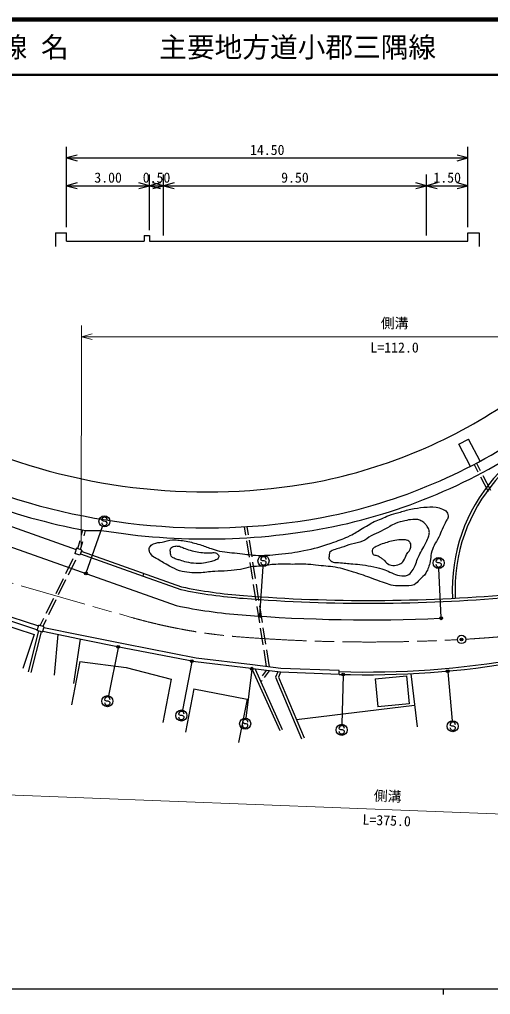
# Model space of a CAD drawing. Units: millimetres, scale not verified, with parts at other scales. Extents: x 40000 to 680000, y 20000 to 380000.
# Drawn here: x 191486 to 276574, y 204000 to 380000 of the extents above; entities that cross this region are included whole.
import ezdxf
from ezdxf.enums import TextEntityAlignment as Align

# ---------------------------------------------------------------- set-up
doc = ezdxf.new("R2010")
doc.units = ezdxf.units.MM
doc.header["$LTSCALE"] = 1000
doc.header["$PDMODE"] = 32
doc.header["$PDSIZE"] = 500
doc.linetypes.add('CHAIN', pattern=[18.5, 12, -1.5, 3.5, -1.5])
for name, color, linetype, lineweight in [('S-BGD', 7, 'Continuous', 25), ('S-BMK', 2, 'CHAIN', 13), ('S-BMK-SRVR', 3, 'Continuous', 25), ('S-STR-HTXT', 7, 'Continuous', 13), ('S-STR-STRC', 7, 'Continuous', 25), ('S-TTL', 2, 'Continuous', 140), ('S-TTL-BAND', 7, 'Continuous', 25), ('S-TTL-LINE', 7, 'Continuous', 50)]:
    doc.layers.add(name, color=color, linetype=linetype, lineweight=lineweight)
doc.layers.add('S-TTL-TXT', color=7, linetype='Continuous')
doc.styles.add('@ＭＳ ゴシック', font='')
doc.styles.add('ＭＳ ゴシック', font='')
doc.styles.get('@ＭＳ ゴシック').set_extended_font_data('@MS Gothic')
doc.styles.get('ＭＳ ゴシック').set_extended_font_data('MS Gothic')

msp = doc.modelspace()

# ---------------------------------------------------------------- linework, layer by layer
at = {"layer": 'S-BGD'}
for p, q in [((200000, 342500), (200000, 357000)), ((272500, 342500), (272500, 357000)), ((201932, 355518), (200000, 355000)), ((200000, 355000), (272500, 355000)), ((200000, 355000), (201932, 354482)), ((272500, 355000), (270568, 355518)), ((270568, 354482), (272500, 355000)), ((215000, 342000), (215000, 352000)), ((217500, 341000), (217500, 352000)), ((265000, 341000), (265000, 352000)), ((201932, 350518), (200000, 350000)), ((215000, 350000), (213068, 350518)), ((216932, 350518), (215000, 350000)), ((217500, 350000), (215568, 350518)), ((219432, 350518), (217500, 350000)), ((265000, 350000), (263068, 350518)), ((266932, 350518), (265000, 350000)), ((272500, 350000), (270568, 350518)), ((200000, 350000), (215000, 350000)), ((200000, 350000), (201932, 349482)), ((213068, 349482), (215000, 350000)), ((215000, 350000), (217500, 350000)), ((215000, 350000), (216932, 349482)), ((215568, 349482), (217500, 350000)), ((217500, 350000), (265000, 350000)), ((217500, 350000), (219432, 349482)), ((263068, 349482), (265000, 350000)), ((265000, 350000), (272500, 350000)), ((265000, 350000), (266932, 349482)), ((270568, 349482), (272500, 350000)), ((198000, 341500), (200000, 341500)), ((198000, 341500), (198000, 339000)), ((200000, 340000), (200000, 341500)), ((272500, 340000), (272500, 341500)), ((272500, 341500), (274500, 341500)), ((274500, 341500), (274500, 339000)), ((200000, 340000), (214000, 340000)), ((214000, 341000), (214000, 340000)), ((214000, 341000), (215000, 341000)), ((215000, 341000), (215000, 340000)), ((215000, 340000), (217500, 340000)), ((217500, 340000), (265000, 340000)), ((265000, 340000), (272500, 340000)), ((270846, 303314), (272617, 304244)), ((272936, 299334), (270846, 303314)), ((274707, 300264), (272617, 304244)), ((273602, 299679), (274288, 298349)), ((274045, 299911), (274733, 298578)), ((274747, 297460), (276122, 294794)), ((275191, 297690), (276566, 295023)), ((187450, 289389), (201712, 284333)), ((202686, 286897), (202946, 287853)), ((203169, 286766), (203439, 287760)), ((203439, 287760), (206329, 287761)), ((232081, 288426), (232323, 286897)), ((232583, 288457), (232817, 286975)), ((147178, 285433), (194726, 269857)), ((147384, 286103), (194944, 270522)), ((186384, 286054), (219815, 274200)), ((202031, 284485), (202424, 285932)), ((202503, 284317), (202907, 285801)), ((232479, 285909), (232947, 282946)), ((232973, 285987), (233441, 283024)), ((201795, 284568), (201461, 283626)), ((202403, 283292), (201461, 283626)), ((201602, 283487), (201639, 283563)), ((202738, 284234), (201795, 284568)), ((202099, 283365), (202114, 283394)), ((202738, 284234), (202403, 283292)), ((202487, 283527), (213840, 279502)), ((202654, 283998), (220755, 277580)), ((199879, 280001), (201208, 282690)), ((200327, 279779), (201656, 282469)), ((233103, 281958), (233571, 278995)), ((233597, 282036), (234065, 279073)), ((213840, 279502), (213978, 279983)), ((198107, 276414), (199436, 279104)), ((198555, 276193), (199884, 278883)), ((213840, 279502), (220621, 277097)), ((234221, 278085), (234690, 275122)), ((233727, 278007), (234196, 275044)), ((172179, 276191), (194137, 268998)), ((196335, 272828), (197664, 275518)), ((196784, 272607), (198112, 275296)), ((234352, 274056), (234820, 271093)), ((234846, 274134), (235314, 271171)), ((195228, 270587), (195892, 271932)), ((195708, 270430), (196341, 271710)), ((194916, 269637), (193064, 262270)), ((195392, 269481), (193549, 262148)), ((194679, 269714), (194990, 270665)), ((195629, 269403), (194679, 269714)), ((195941, 270353), (194990, 270665)), ((195629, 269403), (195941, 270353)), ((202298, 268165), (195675, 269544)), ((202438, 268851), (195895, 270213)), ((234976, 270105), (235444, 267142)), ((235470, 270183), (235938, 267220)), ((194137, 268998), (192113, 262821)), ((198387, 268979), (197721, 261647)), ((202423, 268140), (201220, 260153)), ((210419, 266535), (202298, 268165)), ((210554, 267222), (202438, 268851)), ((223284, 264048), (210419, 266535)), ((223393, 264740), (210554, 267222)), ((235600, 266154), (236068, 263191)), ((236094, 266232), (236585, 263123)), ((202400, 264113), (200890, 256301)), ((202400, 264113), (210749, 263008)), ((233317, 262827), (223284, 264048)), ((233552, 263503), (223393, 264740)), ((210749, 263008), (218908, 260921)), ((233528, 262672), (238492, 251657)), ((238713, 262856), (233552, 263503)), ((238657, 262158), (233615, 262790)), ((234047, 262736), (238948, 251863)), ((236040, 262486), (235308, 261520)), ((236613, 262414), (235707, 261219)), ((249263, 262485), (238713, 262856)), ((249238, 261786), (249260, 262485)), ((218908, 260921), (217398, 253110)), ((234908, 260992), (234861, 260930)), ((235307, 260690), (235095, 260411)), ((238142, 262223), (237743, 261271)), ((237743, 261271), (242443, 250124)), ((238657, 262158), (238285, 261271)), ((238285, 261271), (242904, 250319)), ((249238, 261786), (238657, 262158)), ((255730, 261010), (261417, 261529)), ((255730, 261010), (256195, 255928)), ((261417, 261529), (261881, 256447)), ((262176, 261914), (263338, 252337)), ((223008, 259147), (221497, 251335)), ((223008, 259147), (232587, 257295)), ((232587, 257295), (231077, 249483)), ((262870, 256196), (241528, 253581)), ((261881, 256447), (256195, 255928))]:
    msp.add_line(p, q, dxfattribs=at)
for centre, radius, start, end in [((227115, 388732), 93957, 281.92992, 305.4647), ((227115, 388732), 100457, 281.90521, 305.4647), ((300332, 277098), 30656, 95.48119, 182.96255), ((300332, 277098), 30156, 95.46828, 182.96255), ((227115, 388732), 102457, 281.89822, 305.26841), ((225300, 404377), 118648, 239.66255, 259.38264), ((225300, 404377), 109648, 248.90395, 281.16787), ((225300, 404377), 116148, 248.81414, 281.18915), ((225300, 404377), 118148, 260.75994, 281.19521), ((239148, 368233), 93000, 258.50883, 265.5403), ((239148, 368233), 92500, 258.53054, 265.5403), ((254699, 567628), 293000, 265.5403, 274.95533), ((254699, 567628), 292500, 265.5403, 274.95132), ((239148, 368233), 96000, 258.38213, 265.5403), ((254699, 567628), 296000, 265.5403, 272.47849), ((254108, 423001), 161289, 268.27002, 279.99697), ((254108, 423001), 160789, 268.27002, 279.99697)]:
    msp.add_arc(centre, radius, start, end, dxfattribs=at)
for points, knots in [([(262768, 277960), (263242, 278225), (263399, 278525), (263784, 278908), (264221, 279344), (264539, 279536), (264867, 280059), (265340, 280815), (265456, 281329), (265680, 282192), (265820, 282735), (265748, 283069), (265883, 283614), (266024, 284186), (266147, 284499), (266391, 285036), (266671, 285656), (266941, 285946), (267237, 286559), (267492, 287088), (267569, 287413), (267812, 287947), (268095, 288566), (268293, 288893), (268591, 289505), (268713, 289755), (268864, 289872), (268896, 290148), (268939, 290524), (268910, 290786), (268693, 291096), (268478, 291402), (268221, 291450), (267880, 291604), (267453, 291796), (267193, 291875), (266729, 291942), (265878, 292065), (265386, 292004), (264529, 291942), (263609, 291876), (263097, 291782), (262193, 291604), (261765, 291519), (261530, 291449), (261109, 291333), (260670, 291211), (260429, 291124), (259992, 290994), (259306, 290791), (258903, 290733), (258232, 290486), (257687, 290286), (257413, 290100), (256877, 289877), (256367, 289664), (256054, 289610), (255557, 289369), (255114, 289154), (254899, 288974), (254474, 288726), (254059, 288484), (253823, 288357), (253407, 288117), (252545, 287618), (252101, 287268), (251207, 286830), (250093, 286284), (249433, 286051), (248262, 285645), (246433, 285012), (245395, 284676), (243505, 284257), (241716, 283861), (240689, 283743), (238867, 283546), (237201, 283366), (236260, 283242), (234584, 283275), (233295, 283301), (232582, 283471), (231301, 283614), (229858, 283774), (229033, 283764), (227610, 284054), (227010, 284177), (226688, 284307), (226104, 284494), (225303, 284751), (224879, 284967), (224073, 285205), (223107, 285491), (222560, 285646), (221567, 285814), (220624, 285974), (220085, 286100), (219130, 286051), (218389, 286014), (217994, 285831), (217268, 285679), (216659, 285552), (216264, 285625), (215711, 285341), (215378, 285169), (215160, 285036), (215000, 284697), (214886, 284458), (214897, 284276), (214966, 284020), (215073, 283624), (215248, 283428), (215541, 283140), (215842, 282844), (216094, 282782), (216455, 282564), (217278, 282071), (217737, 281789), (218588, 281346), (219276, 280988), (219645, 280738), (220383, 280499), (221061, 280279), (221467, 280234), (222177, 280161), (222835, 280093), (223209, 280107), (223870, 280127), (225010, 280162), (225642, 280293), (226781, 280364), (227679, 280420), (228186, 280393), (229083, 280466), (229986, 280538), (230493, 280584), (231385, 280736), (232160, 280868), (232572, 281055), (233349, 281176), (234070, 281290), (234484, 281270), (235211, 281346), (236217, 281451), (236773, 281591), (237784, 281650), (238978, 281721), (239651, 281650), (240847, 281650), (241919, 281650), (242520, 281708), (243590, 281650), (244333, 281611), (244745, 281530), (245485, 281447), (246855, 281295), (247638, 281311), (248989, 281041), (250311, 280777), (251021, 280495), (252307, 280093), (253640, 279676), (254377, 279412), (255693, 278942), (256437, 278676), (256838, 278481), (257588, 278231), (258124, 278052), (258419, 277917), (258976, 277825), (259603, 277722), (259966, 277758), (260601, 277757), (261257, 277757), (261630, 277724), (262277, 277825), (262474, 277856), (262595, 277863), (262768, 277960)], [0, 0, 0, 0, 1, 1, 1, 2, 2, 2, 3, 3, 3, 4, 4, 4, 5, 5, 5, 6, 6, 6, 7, 7, 7, 8, 8, 8, 9, 9, 9, 10, 10, 10, 11, 11, 11, 12, 12, 12, 13, 13, 13, 14, 14, 14, 15, 15, 15, 16, 16, 16, 17, 17, 17, 18, 18, 18, 19, 19, 19, 20, 20, 20, 21, 21, 21, 22, 22, 22, 23, 23, 23, 24, 24, 24, 25, 25, 25, 26, 26, 26, 27, 27, 27, 28, 28, 28, 29, 29, 29, 30, 30, 30, 31, 31, 31, 32, 32, 32, 33, 33, 33, 34, 34, 34, 35, 35, 35, 36, 36, 36, 37, 37, 37, 38, 38, 38, 39, 39, 39, 40, 40, 40, 41, 41, 41, 42, 42, 42, 43, 43, 43, 44, 44, 44, 45, 45, 45, 46, 46, 46, 47, 47, 47, 48, 48, 48, 49, 49, 49, 50, 50, 50, 51, 51, 51, 52, 52, 52, 53, 53, 53, 54, 54, 54, 55, 55, 55, 56, 56, 56, 57, 57, 57, 58, 58, 58, 59, 59, 59, 59]), ([(255020, 286783), (255697, 287153), (256115, 287285), (256801, 287637), (257419, 287953), (257747, 288164), (258360, 288490), (258777, 288712), (258995, 288875), (259436, 289047), (260052, 289287), (260424, 289346), (261069, 289492), (261629, 289618), (261943, 289712), (262516, 289752), (262878, 289777), (263089, 289790), (263443, 289715), (263749, 289649), (263916, 289576), (264186, 289418), (264443, 289266), (264571, 289149), (264779, 288935), (264945, 288765), (265024, 288654), (265150, 288453), (265305, 288206), (265417, 288069), (265484, 287785), (265551, 287503), (265533, 287329), (265484, 287043), (265426, 286695), (265320, 286517), (265187, 286189), (265020, 285775), (264910, 285548), (264705, 285150), (264437, 284631), (264232, 284370), (263963, 283852), (263727, 283397), (263603, 283137), (263406, 282664), (263211, 282194), (263176, 281901), (262961, 281440), (262777, 281045), (262673, 280817), (262404, 280475), (262132, 280128), (261993, 279870), (261588, 279696), (261068, 279472), (260701, 279543), (260141, 279621), (259564, 279702), (259273, 279892), (258731, 280104), (258229, 280300), (257977, 280482), (257469, 280660), (256719, 280923), (256277, 281002), (255502, 281180), (254696, 281365), (254243, 281472), (253424, 281588), (252762, 281682), (252384, 281679), (251717, 281736), (250703, 281824), (250133, 281857), (249120, 281959), (248742, 281997), (248508, 281932), (248155, 282070), (247837, 282196), (247604, 282285), (247450, 282590), (247332, 282823), (247426, 282998), (247450, 283258), (247472, 283493), (247419, 283663), (247561, 283852), (247815, 284188), (248135, 284177), (248526, 284334), (248934, 284498), (249184, 284532), (249602, 284668), (250330, 284905), (250724, 285079), (251458, 285299), (252232, 285531), (252718, 285500), (253461, 285818), (254120, 286100), (254392, 286440), (255020, 286783)], [0, 0, 0, 0, 1, 1, 1, 2, 2, 2, 3, 3, 3, 4, 4, 4, 5, 5, 5, 6, 6, 6, 7, 7, 7, 8, 8, 8, 9, 9, 9, 10, 10, 10, 11, 11, 11, 12, 12, 12, 13, 13, 13, 14, 14, 14, 15, 15, 15, 16, 16, 16, 17, 17, 17, 18, 18, 18, 19, 19, 19, 20, 20, 20, 21, 21, 21, 22, 22, 22, 23, 23, 23, 24, 24, 24, 25, 25, 25, 26, 26, 26, 27, 27, 27, 28, 28, 28, 29, 29, 29, 30, 30, 30, 31, 31, 31, 32, 32, 32, 33, 33, 33, 34, 34, 34, 34]), ([(259287, 285930), (259832, 286029), (260144, 286091), (260697, 286078), (261079, 286069), (261322, 286102), (261662, 285930), (261863, 285828), (261970, 285723), (262070, 285521), (262208, 285246), (262241, 285044), (262182, 284742), (262066, 284149), (261683, 283941), (261402, 283406), (261180, 282981), (261180, 282670), (260883, 282293), (260654, 282001), (260476, 281858), (260141, 281699), (259699, 281490), (259404, 281409), (258916, 281440), (258518, 281464), (258286, 281557), (257951, 281774), (257650, 281968), (257591, 282206), (257321, 282442), (257133, 282605), (257010, 282676), (256801, 282813), (256518, 282998), (256371, 283127), (256059, 283258), (255797, 283368), (255559, 283246), (255354, 283443), (255212, 283580), (255220, 283729), (255206, 283926), (255192, 284116), (255179, 284246), (255280, 284408), (255438, 284665), (255648, 284706), (255911, 284854), (256324, 285086), (256576, 285181), (257024, 285336), (257888, 285634), (258388, 285765), (259287, 285930)], [0, 0, 0, 0, 1, 1, 1, 2, 2, 2, 3, 3, 3, 4, 4, 4, 5, 5, 5, 6, 6, 6, 7, 7, 7, 8, 8, 8, 9, 9, 9, 10, 10, 10, 11, 11, 11, 12, 12, 12, 13, 13, 13, 14, 14, 14, 15, 15, 15, 16, 16, 16, 17, 17, 17, 18, 18, 18, 18]), ([(220508, 282399), (220952, 282279), (221184, 282150), (221633, 282050), (222304, 281901), (222689, 281843), (223375, 281809), (223908, 281783), (224211, 281800), (224741, 281863), (225218, 281920), (225482, 281983), (225947, 282104), (226277, 282190), (226468, 282230), (226778, 282372), (227034, 282489), (227250, 282505), (227394, 282747), (227501, 282927), (227504, 283091), (227421, 283283), (227312, 283535), (227143, 283644), (226885, 283738), (226590, 283847), (226395, 283743), (226081, 283738), (225736, 283733), (225542, 283699), (225197, 283712), (224682, 283730), (224394, 283769), (223884, 283846), (223409, 283917), (223144, 283968), (222678, 284087), (222168, 284217), (221886, 284305), (221392, 284489), (221071, 284608), (220912, 284727), (220588, 284837), (220425, 284892), (220331, 284927), (220160, 284944), (219920, 284968), (219776, 284979), (219544, 284917), (219236, 284835), (219003, 284803), (218820, 284542), (218681, 284343), (218731, 284169), (218740, 283926), (218751, 283616), (218734, 283411), (218900, 283149), (219041, 282928), (219207, 282872), (219436, 282747), (219701, 282603), (219871, 282566), (220160, 282479), (220294, 282439), (220373, 282435), (220508, 282399)], [0, 0, 0, 0, 1, 1, 1, 2, 2, 2, 3, 3, 3, 4, 4, 4, 5, 5, 5, 6, 6, 6, 7, 7, 7, 8, 8, 8, 9, 9, 9, 10, 10, 10, 11, 11, 11, 12, 12, 12, 13, 13, 13, 14, 14, 14, 15, 15, 15, 16, 16, 16, 17, 17, 17, 18, 18, 18, 19, 19, 19, 20, 20, 20, 21, 21, 21, 22, 22, 22, 22])]:
    msp.add_open_spline(points, degree=3, knots=knots, dxfattribs=at)
at = {"layer": 'S-BMK'}
msp.add_line((173975, 282834), (211720, 272068), dxfattribs=at)
for centre, radius, start, end in [((239148, 368233), 100000, 254.08091, 265.5403), ((254699, 567628), 300000, 265.5403, 273.03644), ((257473, 517705), 250000, 273.35157, 275.47147)]:
    msp.add_arc(centre, radius, start, end, dxfattribs=at)
at = {"layer": 'S-BMK-SRVR'}
msp.add_circle((271340, 268090), 750, dxfattribs=at)
msp.add_point((271340, 268090), dxfattribs=at)
at = {"layer": 'S-STR-HTXT'}
for p, q in [((202654, 284998), (202671, 324739)), ((204603, 323256), (202671, 322739)), ((315830, 322691), (202671, 322739)), ((202671, 322739), (204602, 322221)), ((73368, 244553), (442429, 230147))]:
    msp.add_line(p, q, dxfattribs=at)
at = {"layer": 'S-STR-STRC'}
for p, q in [((206440, 289553), (206340, 289671)), ((206684, 289414), (206440, 289553)), ((206985, 289411), (206684, 289414)), ((207230, 289300), (206985, 289411)), ((207336, 289163), (207230, 289300)), ((203543, 280129), (206501, 288470)), ((235167, 282409), (235067, 282527)), ((235412, 282270), (235167, 282409)), ((235712, 282268), (235412, 282270)), ((235958, 282156), (235712, 282268)), ((236064, 282020), (235958, 282156)), ((266817, 282042), (266717, 282160)), ((267062, 281903), (266817, 282042)), ((267363, 281900), (267062, 281903)), ((267608, 281789), (267363, 281900)), ((267714, 281652), (267608, 281789)), ((234903, 272441), (235495, 281271)), ((267643, 272061), (267256, 280903)), ((209300, 266606), (207559, 257929)), ((222594, 264028), (220914, 255339)), ((233448, 262660), (232379, 253875)), ((249949, 261616), (249721, 252769)), ((268850, 262237), (269658, 253424)), ((206967, 257089), (206867, 257207)), ((207212, 256950), (206967, 257089)), ((207512, 256948), (207212, 256950)), ((207758, 256836), (207512, 256948)), ((207863, 256700), (207758, 256836)), ((220329, 254498), (220230, 254616)), ((220574, 254358), (220329, 254498)), ((220875, 254356), (220574, 254358)), ((221120, 254244), (220875, 254356)), ((221226, 254108), (221120, 254244)), ((231863, 253022), (231763, 253141)), ((232108, 252883), (231863, 253022)), ((232409, 252881), (232108, 252883)), ((232654, 252769), (232409, 252881)), ((232760, 252633), (232654, 252769)), ((249300, 251910), (249201, 252028)), ((249545, 251770), (249300, 251910)), ((249846, 251768), (249545, 251770)), ((250091, 251656), (249846, 251768)), ((269354, 252568), (269255, 252686)), ((269599, 252429), (269354, 252568)), ((269900, 252427), (269599, 252429)), ((270145, 252315), (269900, 252427)), ((270251, 252179), (270145, 252315)), ((250197, 251520), (250091, 251656))]:
    msp.add_line(p, q, dxfattribs=at)
for centre, radius in [((206835, 289413), 1000), ((235562, 282269), 1000), ((267212, 281902), 1000), ((203493, 279987), 150), ((203493, 279987), 120), ((203493, 279987), 90), ((203493, 279987), 60), ((203493, 279987), 30), ((234893, 272291), 150), ((234893, 272291), 120), ((234893, 272291), 90), ((234893, 272291), 60), ((234893, 272291), 30), ((267650, 271911), 150), ((267650, 271911), 120), ((267650, 271911), 90), ((267650, 271911), 60), ((267650, 271911), 30), ((209330, 266753), 150), ((209330, 266753), 120), ((209330, 266753), 90), ((209330, 266753), 60), ((209330, 266753), 30), ((222623, 264176), 150), ((222623, 264176), 120), ((222623, 264176), 90), ((222623, 264176), 60), ((222623, 264176), 30), ((233466, 262809), 150), ((233466, 262809), 120), ((233466, 262809), 90), ((233466, 262809), 60), ((233466, 262809), 30), ((268836, 262386), 150), ((268836, 262386), 120), ((268836, 262386), 90), ((268836, 262386), 60), ((268836, 262386), 30), ((249953, 261766), 150), ((249953, 261766), 120), ((249953, 261766), 90), ((249953, 261766), 60), ((249953, 261766), 30), ((207362, 256949), 1000), ((220724, 254357), 1000), ((232258, 252882), 1000), ((249696, 251769), 1000), ((269749, 252428), 1000)]:
    msp.add_circle(centre, radius, dxfattribs=at)
for centre, start, end in [((206836, 289167), 179.55488, 359.55488), ((206840, 289667), 359.55488, 179.55488), ((235564, 282023), 179.55488, 359.55488), ((235567, 282523), 359.55488, 179.55488), ((267214, 281656), 179.55488, 359.55488), ((267217, 282156), 359.55488, 179.55488), ((207367, 257204), 359.55488, 179.55488), ((207363, 256704), 179.55488, 359.55488), ((220726, 254112), 179.55488, 359.55488), ((220730, 254612), 359.55488, 179.55488), ((232263, 253137), 359.55488, 179.55488), ((232260, 252637), 179.55488, 359.55488), ((249701, 252024), 359.55488, 179.55488), ((269751, 252183), 179.55488, 359.55488), ((269755, 252683), 359.55488, 179.55488), ((249697, 251524), 179.55488, 359.55488)]:
    msp.add_arc(centre, 500, start, end, dxfattribs=at)
for p in [(203493, 279987), (234893, 272291), (267650, 271911), (209330, 266753), (222623, 264176), (233466, 262809), (268836, 262386), (249953, 261766)]:
    msp.add_point(p, dxfattribs=at)
at = {"layer": 'S-TTL'}
msp.add_line((680000, 380000), (40000, 380000), dxfattribs=at)
at = {"layer": 'S-TTL-BAND'}
for p, q in [((40000, 205000), (579000, 205000)), ((268000, 205000), (268000, 204000))]:
    msp.add_line(p, q, dxfattribs=at)
at = {"layer": 'S-TTL-LINE'}
msp.add_line((40000, 370000), (680000, 370000), dxfattribs=at)

# ---------------------------------------------------------------- texts
at = {"layer": 'S-BGD', "style": 'ＭＳ ゴシック'}
for s, p in [('14.50', (233125, 355000)), ('3.00', (205000, 350000)), ('0.50', (213750, 350000)), ('9.50', (238750, 350000)), ('1.50', (266250, 350000))]:
    msp.add_text(s, height=1833, dxfattribs=at).set_placement(p, align=Align.BOTTOM_LEFT)
at = {"layer": 'S-STR-HTXT', "style": 'ＭＳ ゴシック'}
for rotation, p in [(359.975, (259251, 323715)), (357.765, (257938, 238349))]:
    msp.add_text('側溝', height=1833, rotation=rotation, dxfattribs=at).set_placement(p, align=Align.BOTTOM_CENTER)
at = {"layer": 'S-STR-HTXT', "style": '@ＭＳ ゴシック'}
for s, rotation, p in [('L=112.0', 359.975, (259250, 321715)), ('L=375.0', 357.765, (257860, 236350))]:
    msp.add_text(s, height=1833, rotation=rotation, dxfattribs=at).set_placement(p, align=Align.TOP_CENTER)
at = {"layer": 'S-TTL-TXT', "style": 'ＭＳ ゴシック'}
for s, p in [('路 線 名', (180380, 375000)), ('主要地方道小郡三隅線', (216734, 375000))]:
    msp.add_text(s, height=3666, dxfattribs=at).set_placement(p, align=Align.MIDDLE_LEFT)

doc.saveas('drawing.dxf')
